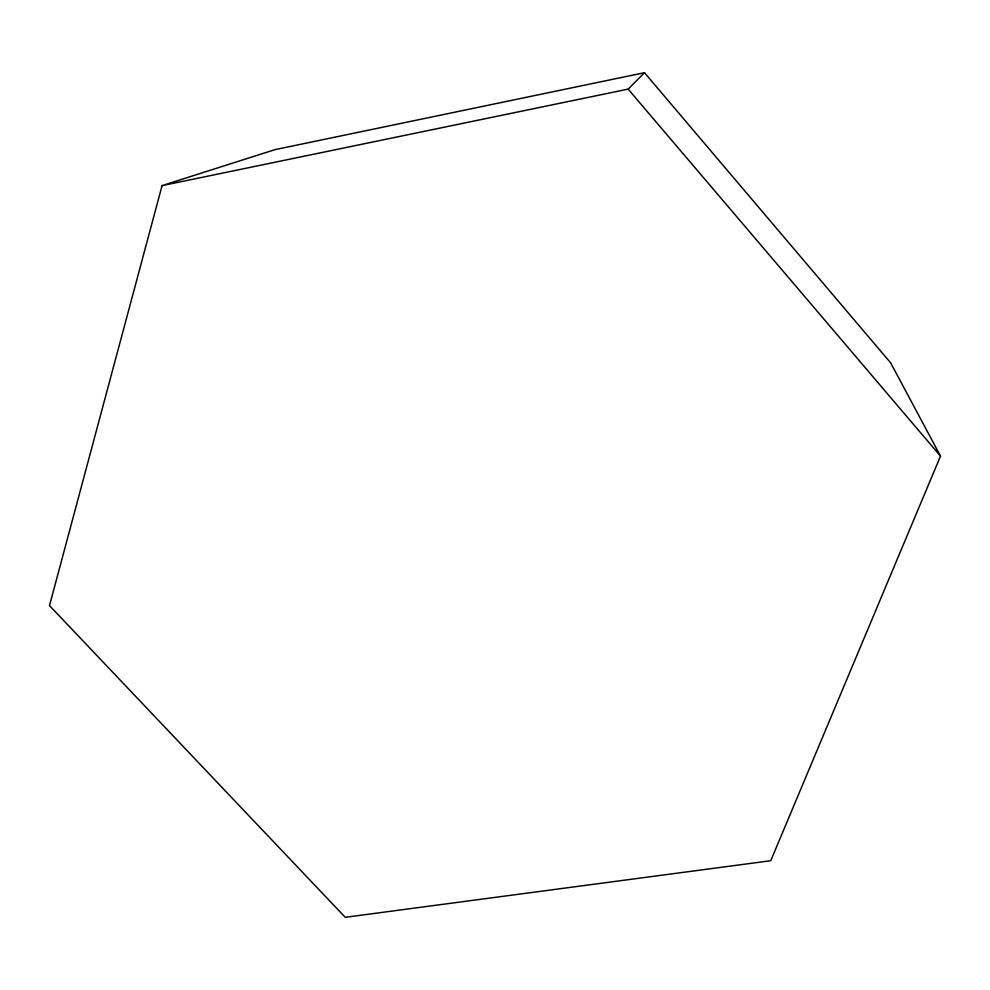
<?xml version="1.0" encoding="UTF-8"?>
<svg xmlns="http://www.w3.org/2000/svg" width="990" height="990" viewBox="0 0 990 990"><rect width="100%" height="100%" fill="white"/><g stroke="black" fill="none" stroke-linecap="round" stroke-linejoin="round"><path stroke-width="1.49" d="M162.063 185.625L49.5 605.583L345.238 917.309L770.752 860.718L940.5 456.118L890.715 362.934L644.49 72.691L275.047 149.626L162.063 185.625L628.155 89.125L644.49 72.691M628.155 89.125L940.5 456.118"/></g></svg>
